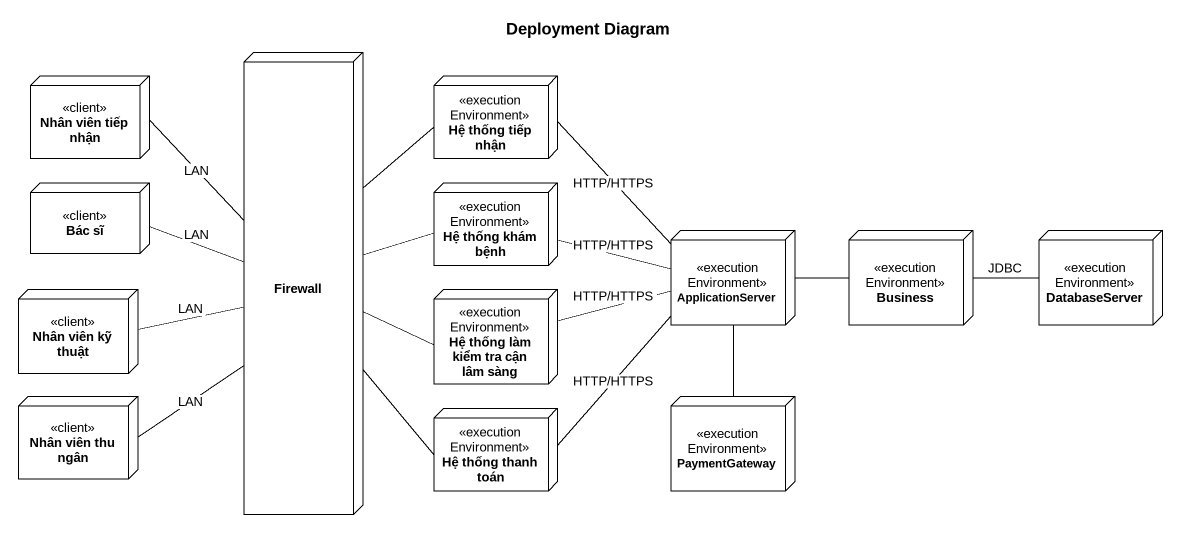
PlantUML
@startuml
title Deployment Diagram
node "Nhân viên tiếp nhận" as Nhân_viên_tiếp_nhận <<client>>
node Firewall
node "Hệ thống tiếp nhận" as Hệ_thống_tiếp_nhận <<executionEnvironment>>
node "Bác sĩ" as Bác_sĩ <<client>>
node "Hệ thống khám bệnh" as Hệ_thống_khám_bệnh <<executionEnvironment>>
node ApplicationServer <<executionEnvironment>>
node Business <<executionEnvironment>>
node DatabaseServer <<executionEnvironment>>
node "Nhân viên kỹ thuật" as Nhân_viên_kỹ_thuật <<client>>
node "Hệ thống làm kiểm tra cận lâm sàng" as Hệ_thống_làm_kiểm_tra_cận <<executionEnvironment>>
node "Nhân viên thu ngân" as Nhân_viên_thu_ngân <<client>>
node "Hệ thống thanh toán" as Hệ_thống_thanh_toán <<executionEnvironment>>
node PaymentGateway <<executionEnvironment>>
Nhân_viên_tiếp_nhận -- Firewall : LAN
Firewall -up- Hệ_thống_tiếp_nhận
Firewall -right- Hệ_thống_khám_bệnh
Firewall -right- Hệ_thống_làm_kiểm_tra_cận
Firewall -- Hệ_thống_thanh_toán
Hệ_thống_tiếp_nhận -- ApplicationServer : HTTP/HTTPS
Bác_sĩ -right- Firewall : LAN
Hệ_thống_khám_bệnh -right- ApplicationServer : HTTP/HTTPS
ApplicationServer -right- Business
ApplicationServer -- PaymentGateway
Business -right- DatabaseServer : JDBC
Nhân_viên_kỹ_thuật -right- Firewall : LAN
Hệ_thống_làm_kiểm_tra_cận -right- ApplicationServer : HTTP/HTTPS
Nhân_viên_thu_ngân -up- Firewall : LAN
Hệ_thống_thanh_toán -up- ApplicationServer : HTTP/HTTPS
@enduml
